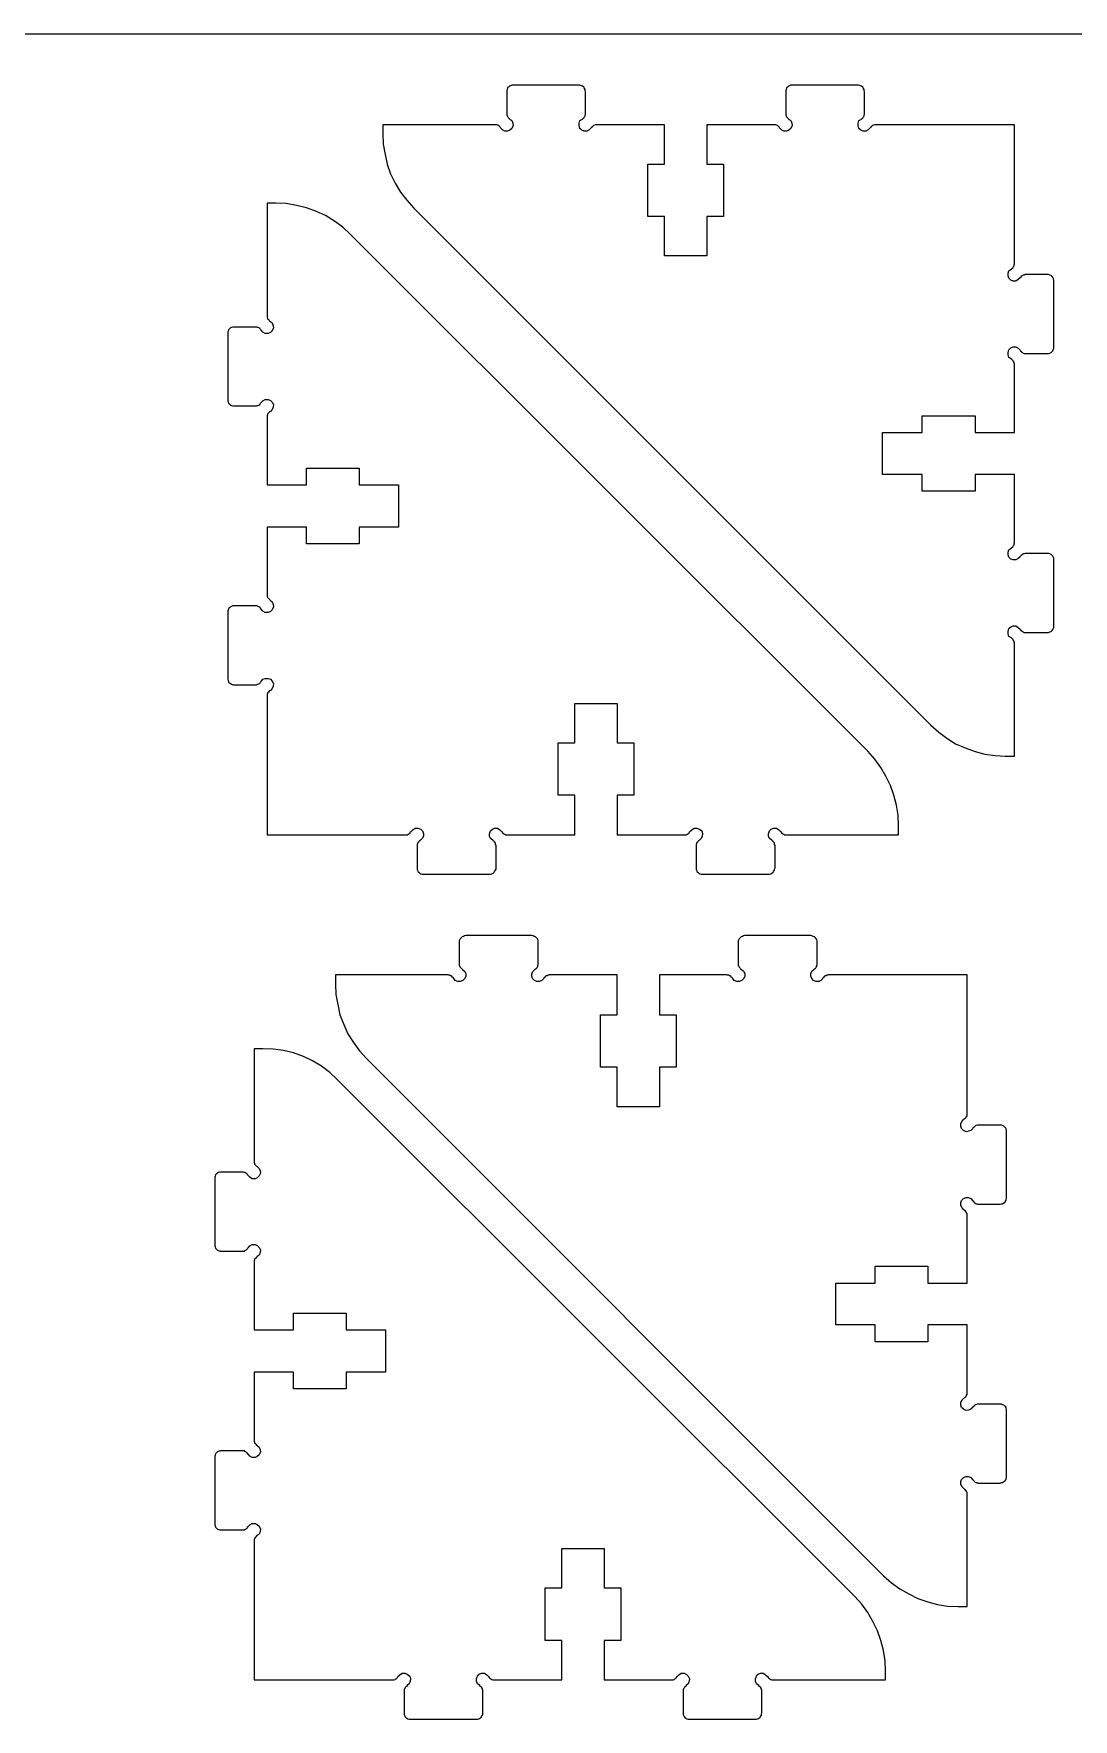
# Model space of a CAD drawing. Header units: inches. Extents: x 0 to 1189, y 0 to 841.
# Drawn here: x 348.7 to 427.7, y 278.8 to 407 of the extents above; entities that cross this region are included whole.
import ezdxf

# ---------------------------------------------------------------- set-up
doc = ezdxf.new("R2010")
doc.units = ezdxf.units.IN
doc.header["$MEASUREMENT"] = 0
doc.layers.add('Capa 1', color=7, linetype='Continuous')

msp = doc.modelspace()

# ---------------------------------------------------------------- linework, layer by layer
at = {"layer": 'Capa 1', "color": 7, "lineweight": 25, "true_color": 0xffffff}
for points in [[(325.4, 406.96), (474.42, 406.96)], [(385.16, 403.05), (385.06, 403.05), (384.95, 403.01), (384.88, 402.98), (384.81, 402.91), (384.74, 402.84), (384.7, 402.73), (384.67, 402.66), (384.67, 402.55)], [(384.67, 402.55), (384.67, 400.93)], [(390.17, 403.05), (385.16, 403.05)], [(390.67, 402.55), (390.63, 402.66), (390.63, 402.73), (390.56, 402.84), (390.52, 402.91), (390.42, 402.98), (390.35, 403.01), (390.24, 403.05), (390.17, 403.05)], [(390.67, 400.93), (390.67, 402.55)], [(406.36, 403.05), (406.26, 403.05), (406.15, 403.01), (406.08, 402.98), (406.01, 402.91), (405.94, 402.84), (405.91, 402.73), (405.87, 402.66), (405.87, 402.55)], [(405.87, 402.55), (405.87, 400.93)], [(411.34, 403.05), (406.36, 403.05)], [(411.87, 402.55), (411.83, 402.66), (411.83, 402.73), (411.76, 402.84), (411.73, 402.91), (411.62, 402.98), (411.55, 403.01), (411.44, 403.05), (411.34, 403.05)], [(411.87, 400.93), (411.87, 402.55)], [(383.79, 400.05), (375.25, 400.05)], [(375.25, 400.05), (375.25, 399.38)], [(384.21, 399.8), (384.17, 399.84), (384.14, 399.91), (384.1, 399.94), (384.03, 399.98), (384, 400.01), (383.93, 400.05), (383.86, 400.05), (383.79, 400.05)], [(384.92, 400.47), (385.06, 400.37), (385.13, 400.16), (385.16, 399.98), (385.06, 399.77), (384.92, 399.63), (384.74, 399.56), (384.53, 399.56), (384.35, 399.66), (384.21, 399.8)], [(384.67, 400.93), (384.67, 400.86), (384.67, 400.79), (384.7, 400.72), (384.74, 400.68), (384.77, 400.61), (384.81, 400.58), (384.85, 400.51), (384.92, 400.47)], [(391.09, 399.8), (390.95, 399.66), (390.77, 399.56), (390.56, 399.56), (390.38, 399.63), (390.24, 399.77), (390.17, 399.98), (390.17, 400.16), (390.24, 400.37), (390.42, 400.47)], [(390.42, 400.47), (390.45, 400.51), (390.52, 400.58), (390.56, 400.61), (390.6, 400.68), (390.63, 400.72), (390.63, 400.79), (390.67, 400.86), (390.67, 400.93)], [(391.51, 400.05), (391.44, 400.05), (391.41, 400.05), (391.34, 400.01), (391.27, 399.98), (391.23, 399.94), (391.16, 399.91), (391.12, 399.84), (391.09, 399.8)], [(396.66, 400.05), (391.51, 400.05)], [(396.66, 397.05), (396.66, 400.05)], [(404.99, 400.05), (399.87, 400.05)], [(399.87, 400.05), (399.87, 397.05)], [(405.41, 399.8), (405.38, 399.84), (405.34, 399.91), (405.31, 399.94), (405.24, 399.98), (405.17, 400.01), (405.13, 400.05), (405.06, 400.05), (404.99, 400.05)], [(406.12, 400.47), (406.26, 400.37), (406.33, 400.16), (406.36, 399.98), (406.26, 399.77), (406.12, 399.63), (405.94, 399.56), (405.73, 399.56), (405.55, 399.66), (405.41, 399.8)], [(405.87, 400.93), (405.87, 400.86), (405.87, 400.79), (405.91, 400.72), (405.91, 400.68), (405.98, 400.61), (406.01, 400.58), (406.05, 400.51), (406.12, 400.47)], [(412.29, 399.8), (412.15, 399.66), (411.97, 399.56), (411.76, 399.56), (411.59, 399.63), (411.44, 399.77), (411.37, 399.98), (411.37, 400.16), (411.44, 400.37), (411.62, 400.47)], [(411.62, 400.47), (411.66, 400.51), (411.73, 400.58), (411.76, 400.61), (411.8, 400.68), (411.83, 400.72), (411.83, 400.79), (411.87, 400.86), (411.87, 400.93)], [(412.71, 400.05), (412.64, 400.05), (412.61, 400.05), (412.54, 400.01), (412.47, 399.98), (412.43, 399.94), (412.36, 399.91), (412.33, 399.84), (412.29, 399.8)], [(423.26, 400.05), (412.71, 400.05)], [(423.26, 389.5), (423.26, 400.05)], [(375.25, 399.38), (375.28, 398.57), (375.43, 397.79), (375.6, 397.05), (375.85, 396.31), (376.2, 395.61), (376.59, 394.93), (377.08, 394.3), (377.61, 393.7)], [(395.39, 397.05), (396.66, 397.05)], [(395.39, 393.07), (395.39, 397.05)], [(399.87, 397.05), (401.14, 397.05)], [(401.14, 397.05), (401.14, 393.07)], [(367.14, 394.09), (366.47, 394.09)], [(366.47, 394.09), (366.47, 385.55)], [(372.78, 391.72), (372.22, 392.25), (371.58, 392.71), (370.91, 393.14), (370.21, 393.45), (369.46, 393.74), (368.69, 393.91), (367.91, 394.05), (367.14, 394.09)], [(377.61, 393.7), (416.91, 354.4)], [(396.66, 393.07), (395.39, 393.07)], [(396.66, 390.07), (396.66, 393.07)], [(401.14, 393.07), (399.87, 393.07)], [(399.87, 393.07), (399.87, 390.07)], [(412.12, 352.42), (372.78, 391.72)], [(399.87, 390.07), (396.66, 390.07)], [(423.69, 388.41), (423.55, 388.27), (423.37, 388.16), (423.16, 388.16), (422.98, 388.23), (422.84, 388.37), (422.77, 388.55), (422.77, 388.76), (422.84, 388.94), (423.02, 389.08)], [(423.02, 389.08), (423.05, 389.11), (423.12, 389.15), (423.16, 389.22), (423.19, 389.26), (423.23, 389.33), (423.23, 389.4), (423.26, 389.47), (423.26, 389.5)], [(424.11, 388.66), (424.07, 388.66), (424, 388.62), (423.93, 388.62), (423.86, 388.58), (423.83, 388.55), (423.76, 388.51), (423.72, 388.44), (423.69, 388.41)], [(425.77, 388.66), (424.11, 388.66)], [(426.26, 388.16), (426.26, 388.23), (426.23, 388.34), (426.16, 388.44), (426.12, 388.51), (426.05, 388.58), (425.94, 388.62), (425.84, 388.66), (425.77, 388.66)], [(426.26, 383.15), (426.26, 388.16)], [(363.96, 384.67), (363.86, 384.67), (363.75, 384.63), (363.68, 384.6), (363.61, 384.53), (363.54, 384.46), (363.5, 384.35), (363.47, 384.28), (363.47, 384.17)], [(365.58, 384.67), (363.96, 384.67)], [(366.01, 384.42), (365.97, 384.49), (365.94, 384.53), (365.9, 384.56), (365.83, 384.6), (365.76, 384.63), (365.72, 384.67), (365.65, 384.67), (365.58, 384.67)], [(366.71, 385.09), (366.85, 384.99), (366.92, 384.77), (366.96, 384.6), (366.85, 384.39), (366.71, 384.25), (366.54, 384.17), (366.32, 384.17), (366.15, 384.28), (366.01, 384.42)], [(366.47, 385.55), (366.47, 385.48), (366.47, 385.41), (366.5, 385.34), (366.5, 385.3), (366.57, 385.23), (366.61, 385.2), (366.64, 385.13), (366.71, 385.09)], [(363.47, 384.17), (363.47, 379.17)], [(423.02, 382.23), (422.84, 382.34), (422.77, 382.55), (422.77, 382.73), (422.84, 382.94), (422.98, 383.08), (423.16, 383.15), (423.37, 383.15), (423.55, 383.05), (423.69, 382.91)], [(425.77, 382.66), (425.84, 382.66), (425.94, 382.69), (426.05, 382.73), (426.12, 382.8), (426.16, 382.87), (426.23, 382.98), (426.26, 383.05), (426.26, 383.15)], [(423.26, 381.78), (423.26, 381.85), (423.23, 381.92), (423.23, 381.99), (423.19, 382.02), (423.16, 382.09), (423.12, 382.13), (423.05, 382.2), (423.02, 382.23)], [(423.69, 382.91), (423.72, 382.83), (423.76, 382.8), (423.83, 382.76), (423.86, 382.73), (423.93, 382.69), (424, 382.66), (424.07, 382.66), (424.11, 382.66)], [(424.11, 382.66), (425.77, 382.66)], [(423.26, 376.66), (423.26, 381.78)], [(363.47, 379.17), (363.47, 379.06), (363.5, 378.99), (363.54, 378.88), (363.61, 378.81), (363.68, 378.74), (363.75, 378.71), (363.86, 378.67), (363.96, 378.67)], [(363.96, 378.67), (365.58, 378.67)], [(365.58, 378.67), (365.65, 378.67), (365.72, 378.71), (365.76, 378.71), (365.83, 378.74), (365.9, 378.78), (365.94, 378.81), (365.97, 378.88), (366.01, 378.92)], [(366.01, 378.92), (366.15, 379.06), (366.32, 379.17), (366.54, 379.17), (366.71, 379.09), (366.85, 378.95), (366.96, 378.78), (366.92, 378.57), (366.85, 378.39), (366.71, 378.25)], [(366.71, 378.25), (366.64, 378.21), (366.61, 378.18), (366.57, 378.11), (366.5, 378.07), (366.5, 378), (366.47, 377.93), (366.47, 377.86), (366.47, 377.82)], [(366.47, 377.82), (366.47, 372.67)], [(416.24, 376.66), (416.24, 377.93)], [(416.24, 377.93), (420.26, 377.93)], [(420.26, 377.93), (420.26, 376.66)], [(413.24, 373.45), (413.24, 376.66)], [(413.24, 376.66), (416.24, 376.66)], [(420.26, 376.66), (423.26, 376.66)], [(369.46, 372.67), (369.46, 373.94)], [(369.46, 373.94), (373.45, 373.94)], [(373.45, 373.94), (373.45, 372.67)], [(416.24, 373.45), (413.24, 373.45)], [(416.24, 372.18), (416.24, 373.45)], [(423.26, 373.45), (420.26, 373.45)], [(420.26, 373.45), (420.26, 372.18)], [(423.26, 368.3), (423.26, 373.45)], [(366.47, 372.67), (369.46, 372.67)], [(373.45, 372.67), (376.45, 372.67)], [(376.45, 372.67), (376.45, 369.46)], [(420.26, 372.18), (416.24, 372.18)], [(366.47, 369.46), (366.47, 364.35)], [(369.46, 369.46), (366.47, 369.46)], [(369.46, 368.19), (369.46, 369.46)], [(376.45, 369.46), (373.45, 369.46)], [(373.45, 369.46), (373.45, 368.19)], [(373.45, 368.19), (369.46, 368.19)], [(423.69, 367.21), (423.55, 367.07), (423.37, 366.96), (423.16, 366.96), (422.98, 367.03), (422.84, 367.17), (422.77, 367.35), (422.77, 367.56), (422.84, 367.74), (423.02, 367.88)], [(423.02, 367.88), (423.05, 367.91), (423.12, 367.95), (423.16, 368.02), (423.19, 368.05), (423.23, 368.12), (423.23, 368.19), (423.26, 368.26), (423.26, 368.3)], [(424.11, 367.45), (424.07, 367.45), (424, 367.42), (423.93, 367.42), (423.86, 367.38), (423.83, 367.35), (423.76, 367.31), (423.72, 367.24), (423.69, 367.21)], [(425.77, 367.45), (424.11, 367.45)], [(426.26, 366.96), (426.26, 367.07), (426.23, 367.14), (426.16, 367.24), (426.12, 367.31), (426.05, 367.38), (425.94, 367.42), (425.84, 367.45), (425.77, 367.45)], [(426.26, 361.95), (426.26, 366.96)], [(366.71, 363.89), (366.85, 363.78), (366.92, 363.57), (366.96, 363.4), (366.85, 363.18), (366.71, 363.04), (366.54, 362.97), (366.32, 362.97), (366.15, 363.08), (366.01, 363.22)], [(366.47, 364.35), (366.47, 364.28), (366.47, 364.21), (366.5, 364.14), (366.5, 364.1), (366.57, 364.03), (366.61, 364), (366.64, 363.96), (366.71, 363.89)], [(363.96, 363.47), (363.86, 363.47), (363.75, 363.43), (363.68, 363.4), (363.61, 363.33), (363.54, 363.26), (363.5, 363.15), (363.47, 363.08), (363.47, 362.97)], [(363.47, 362.97), (363.47, 357.96)], [(365.58, 363.47), (363.96, 363.47)], [(366.01, 363.22), (365.97, 363.29), (365.94, 363.33), (365.9, 363.36), (365.83, 363.4), (365.76, 363.43), (365.72, 363.47), (365.65, 363.47), (365.58, 363.47)], [(423.02, 361.03), (422.84, 361.14), (422.77, 361.35), (422.77, 361.53), (422.84, 361.74), (422.98, 361.88), (423.16, 361.95), (423.37, 361.95), (423.55, 361.84), (423.69, 361.7)], [(423.69, 361.7), (423.72, 361.63), (423.76, 361.6), (423.83, 361.56), (423.86, 361.53), (423.93, 361.49), (424, 361.46), (424.07, 361.46), (424.11, 361.46)], [(424.11, 361.46), (425.77, 361.46)], [(425.77, 361.46), (425.84, 361.46), (425.94, 361.49), (426.05, 361.53), (426.12, 361.6), (426.16, 361.67), (426.23, 361.77), (426.26, 361.84), (426.26, 361.95)], [(423.26, 360.57), (423.26, 360.64), (423.23, 360.72), (423.23, 360.79), (423.19, 360.82), (423.16, 360.89), (423.12, 360.93), (423.05, 361), (423.02, 361.03)], [(423.26, 352.04), (423.26, 360.57)], [(363.47, 357.96), (363.47, 357.89), (363.5, 357.79), (363.54, 357.68), (363.61, 357.61), (363.68, 357.58), (363.75, 357.51), (363.86, 357.47), (363.96, 357.47)], [(365.58, 357.47), (365.65, 357.47), (365.72, 357.51), (365.76, 357.51), (365.83, 357.54), (365.9, 357.58), (365.94, 357.61), (365.97, 357.68), (366.01, 357.72)], [(366.01, 357.72), (366.15, 357.89), (366.32, 357.96), (366.54, 357.96), (366.71, 357.89), (366.85, 357.75), (366.96, 357.58), (366.92, 357.36), (366.85, 357.19), (366.71, 357.05)], [(363.96, 357.47), (365.58, 357.47)], [(366.71, 357.05), (366.64, 357.01), (366.61, 356.98), (366.57, 356.91), (366.5, 356.87), (366.5, 356.8), (366.47, 356.73), (366.47, 356.66), (366.47, 356.62)], [(366.47, 356.62), (366.47, 346.07)], [(389.85, 353.06), (389.85, 356.06)], [(389.85, 356.06), (393.07, 356.06)], [(393.07, 356.06), (393.07, 353.06)], [(416.91, 354.4), (417.51, 353.87), (418.11, 353.41), (418.78, 352.99), (419.52, 352.67), (420.26, 352.39), (421.01, 352.21), (421.78, 352.11), (422.56, 352.04)], [(388.58, 349.07), (388.58, 353.06)], [(388.58, 353.06), (389.85, 353.06)], [(393.07, 353.06), (394.33, 353.06)], [(394.33, 353.06), (394.33, 349.07)], [(414.44, 346.75), (414.41, 347.56), (414.3, 348.33), (414.09, 349.07), (413.84, 349.81), (413.49, 350.52), (413.1, 351.19), (412.64, 351.83), (412.12, 352.42)], [(422.56, 352.04), (423.26, 352.04)], [(389.85, 349.07), (388.58, 349.07)], [(389.85, 346.07), (389.85, 349.07)], [(394.33, 349.07), (393.07, 349.07)], [(393.07, 349.07), (393.07, 346.07)], [(366.47, 346.07), (376.98, 346.07)], [(376.98, 346.07), (377.05, 346.07), (377.12, 346.07), (377.19, 346.11), (377.23, 346.15), (377.3, 346.18), (377.33, 346.22), (377.37, 346.29), (377.4, 346.32)], [(377.4, 346.32), (377.54, 346.46), (377.72, 346.57), (377.93, 346.57), (378.14, 346.5), (378.28, 346.36), (378.35, 346.15), (378.35, 345.97), (378.25, 345.79), (378.11, 345.65)], [(383.61, 345.65), (383.43, 345.79), (383.36, 345.97), (383.36, 346.15), (383.43, 346.36), (383.58, 346.5), (383.75, 346.57), (383.96, 346.57), (384.14, 346.46), (384.28, 346.32)], [(384.28, 346.32), (384.32, 346.29), (384.35, 346.22), (384.42, 346.18), (384.46, 346.15), (384.53, 346.11), (384.6, 346.07), (384.67, 346.07), (384.7, 346.07)], [(384.7, 346.07), (389.85, 346.07)], [(393.07, 346.07), (398.18, 346.07)], [(398.18, 346.07), (398.25, 346.07), (398.32, 346.07), (398.39, 346.11), (398.43, 346.15), (398.5, 346.18), (398.53, 346.22), (398.57, 346.29), (398.6, 346.32)], [(398.6, 346.32), (398.74, 346.46), (398.92, 346.57), (399.13, 346.57), (399.31, 346.5), (399.49, 346.36), (399.56, 346.15), (399.52, 345.97), (399.45, 345.79), (399.31, 345.65)], [(404.81, 345.65), (404.64, 345.79), (404.57, 345.97), (404.57, 346.15), (404.64, 346.36), (404.78, 346.5), (404.95, 346.57), (405.17, 346.57), (405.34, 346.46), (405.48, 346.32)], [(405.48, 346.32), (405.52, 346.29), (405.55, 346.22), (405.62, 346.18), (405.66, 346.15), (405.73, 346.11), (405.8, 346.07), (405.84, 346.07), (405.91, 346.07)], [(405.91, 346.07), (414.44, 346.07)], [(414.44, 346.07), (414.44, 346.75)], [(378.11, 345.65), (378.04, 345.62), (378, 345.55), (377.97, 345.51), (377.93, 345.48), (377.9, 345.4), (377.86, 345.33), (377.86, 345.26), (377.86, 345.19)], [(377.86, 345.19), (377.86, 343.57)], [(383.86, 345.19), (383.86, 345.26), (383.82, 345.33), (383.82, 345.4), (383.79, 345.48), (383.75, 345.51), (383.72, 345.55), (383.65, 345.62), (383.61, 345.65)], [(383.86, 343.57), (383.86, 345.19)], [(399.31, 345.65), (399.24, 345.62), (399.2, 345.55), (399.17, 345.51), (399.13, 345.48), (399.1, 345.4), (399.06, 345.33), (399.06, 345.26), (399.06, 345.19)], [(399.06, 345.19), (399.06, 343.57)], [(405.06, 345.19), (405.06, 345.26), (405.02, 345.33), (405.02, 345.4), (404.99, 345.48), (404.95, 345.51), (404.92, 345.55), (404.85, 345.62), (404.81, 345.65)], [(405.06, 343.57), (405.06, 345.19)], [(377.86, 343.57), (377.86, 343.46), (377.9, 343.39), (377.93, 343.29), (378, 343.22), (378.07, 343.15), (378.14, 343.11), (378.25, 343.08), (378.35, 343.08)], [(383.36, 343.08), (383.43, 343.08), (383.54, 343.11), (383.65, 343.15), (383.72, 343.22), (383.75, 343.29), (383.82, 343.39), (383.86, 343.46), (383.86, 343.57)], [(399.06, 343.57), (399.06, 343.46), (399.1, 343.39), (399.13, 343.29), (399.2, 343.22), (399.27, 343.15), (399.34, 343.11), (399.45, 343.08), (399.56, 343.08)], [(404.57, 343.08), (404.64, 343.08), (404.74, 343.11), (404.81, 343.15), (404.92, 343.22), (404.95, 343.29), (405.02, 343.39), (405.02, 343.46), (405.06, 343.57)], [(378.35, 343.08), (383.36, 343.08)], [(399.56, 343.08), (404.57, 343.08)], [(381.56, 338.42), (381.46, 338.38), (381.39, 338.35), (381.28, 338.31), (381.21, 338.24), (381.14, 338.17), (381.11, 338.1), (381.07, 338), (381.07, 337.89)], [(386.57, 338.42), (381.56, 338.42)], [(387.07, 337.89), (387.07, 338), (387.03, 338.1), (387, 338.17), (386.93, 338.24), (386.86, 338.31), (386.75, 338.35), (386.68, 338.38), (386.57, 338.42)], [(402.77, 338.42), (402.66, 338.38), (402.59, 338.35), (402.48, 338.31), (402.41, 338.24), (402.34, 338.17), (402.31, 338.1), (402.27, 338), (402.27, 337.89)], [(407.78, 338.42), (402.77, 338.42)], [(408.27, 337.89), (408.27, 338), (408.23, 338.1), (408.16, 338.17), (408.13, 338.24), (408.06, 338.31), (407.95, 338.35), (407.85, 338.38), (407.78, 338.42)], [(381.07, 337.89), (381.07, 336.27)], [(387.07, 336.27), (387.07, 337.89)], [(402.27, 337.89), (402.27, 336.27)], [(408.27, 336.27), (408.27, 337.89)], [(381.32, 335.84), (381.46, 335.7), (381.56, 335.53), (381.56, 335.32), (381.49, 335.14), (381.35, 335), (381.14, 334.93), (380.96, 334.93), (380.75, 335), (380.65, 335.14)], [(381.07, 336.27), (381.07, 336.2), (381.07, 336.13), (381.11, 336.09), (381.14, 336.02), (381.18, 335.95), (381.21, 335.92), (381.25, 335.88), (381.32, 335.84)], [(387.49, 335.14), (387.35, 335), (387.17, 334.93), (386.96, 334.93), (386.79, 335), (386.64, 335.14), (386.57, 335.32), (386.57, 335.53), (386.68, 335.7), (386.82, 335.84)], [(386.82, 335.84), (386.86, 335.88), (386.93, 335.92), (386.96, 335.95), (387, 336.02), (387.03, 336.09), (387.03, 336.13), (387.07, 336.2), (387.07, 336.27)], [(402.52, 335.84), (402.66, 335.7), (402.77, 335.53), (402.77, 335.32), (402.7, 335.14), (402.55, 335), (402.34, 334.93), (402.17, 334.93), (401.96, 335), (401.85, 335.14)], [(402.27, 336.27), (402.27, 336.2), (402.27, 336.13), (402.31, 336.09), (402.34, 336.02), (402.38, 335.95), (402.41, 335.92), (402.45, 335.88), (402.52, 335.84)], [(408.69, 335.14), (408.55, 335), (408.38, 334.93), (408.16, 334.93), (407.99, 335), (407.85, 335.14), (407.78, 335.32), (407.78, 335.53), (407.85, 335.7), (408.02, 335.84)], [(408.02, 335.84), (408.06, 335.88), (408.13, 335.92), (408.16, 335.95), (408.2, 336.02), (408.23, 336.09), (408.23, 336.13), (408.27, 336.2), (408.27, 336.27)], [(380.19, 335.42), (371.65, 335.42)], [(371.65, 335.42), (371.65, 334.72)], [(371.65, 334.72), (371.69, 333.94), (371.83, 333.16), (372, 332.39), (372.29, 331.65), (372.6, 330.94), (373.03, 330.27), (373.49, 329.64), (374.02, 329.07)], [(380.65, 335.14), (380.61, 335.21), (380.54, 335.24), (380.51, 335.32), (380.44, 335.35), (380.4, 335.35), (380.33, 335.39), (380.26, 335.39), (380.19, 335.42)], [(387.91, 335.42), (387.88, 335.39), (387.81, 335.39), (387.74, 335.35), (387.67, 335.35), (387.63, 335.32), (387.56, 335.24), (387.53, 335.21), (387.49, 335.14)], [(393.07, 335.42), (387.91, 335.42)], [(393.07, 332.39), (393.07, 335.42)], [(401.39, 335.42), (396.28, 335.42)], [(396.28, 335.42), (396.28, 332.39)], [(401.85, 335.14), (401.78, 335.21), (401.74, 335.24), (401.71, 335.32), (401.64, 335.35), (401.6, 335.35), (401.53, 335.39), (401.46, 335.39), (401.39, 335.42)], [(409.12, 335.42), (409.08, 335.39), (409.01, 335.39), (408.94, 335.35), (408.87, 335.35), (408.83, 335.32), (408.76, 335.24), (408.73, 335.21), (408.69, 335.14)], [(419.66, 335.42), (409.12, 335.42)], [(419.66, 324.87), (419.66, 335.42)], [(391.8, 328.4), (391.8, 332.39)], [(391.8, 332.39), (393.07, 332.39)], [(396.28, 332.39), (397.55, 332.39)], [(397.55, 332.39), (397.55, 328.4)], [(366.15, 329.81), (365.48, 329.81)], [(365.48, 329.81), (365.48, 321.31)], [(371.79, 327.48), (371.23, 328.01), (370.59, 328.47), (369.92, 328.89), (369.22, 329.21), (368.48, 329.49), (367.7, 329.67), (366.92, 329.78), (366.15, 329.81)], [(374.02, 329.07), (413.31, 289.74)], [(393.07, 328.4), (391.8, 328.4)], [(393.07, 325.4), (393.07, 328.4)], [(397.55, 328.4), (396.28, 328.4)], [(396.28, 328.4), (396.28, 325.4)], [(411.13, 288.18), (371.79, 327.48)], [(396.28, 325.4), (393.07, 325.4)], [(420.09, 323.74), (419.95, 323.6), (419.77, 323.53), (419.59, 323.5), (419.38, 323.6), (419.24, 323.74), (419.17, 323.92), (419.17, 324.13), (419.28, 324.31), (419.42, 324.45)], [(419.42, 324.45), (419.45, 324.48), (419.52, 324.52), (419.56, 324.56), (419.59, 324.63), (419.63, 324.66), (419.66, 324.73), (419.66, 324.8), (419.66, 324.87)], [(420.55, 323.99), (420.48, 323.99), (420.41, 323.99), (420.33, 323.96), (420.26, 323.92), (420.23, 323.89), (420.19, 323.85), (420.12, 323.81), (420.09, 323.74)], [(422.17, 323.99), (420.55, 323.99)], [(422.66, 323.5), (422.66, 323.6), (422.63, 323.71), (422.59, 323.78), (422.52, 323.85), (422.45, 323.92), (422.35, 323.96), (422.27, 323.99), (422.17, 323.99)], [(422.66, 318.49), (422.66, 323.5)], [(362.97, 320.43), (362.87, 320.43), (362.76, 320.39), (362.69, 320.36), (362.62, 320.29), (362.55, 320.22), (362.51, 320.11), (362.48, 320.04), (362.48, 319.93)], [(364.6, 320.43), (362.97, 320.43)], [(365.02, 320.18), (364.98, 320.22), (364.95, 320.29), (364.91, 320.32), (364.84, 320.36), (364.77, 320.39), (364.74, 320.39), (364.67, 320.43), (364.6, 320.43)], [(365.72, 320.85), (365.87, 320.71), (365.94, 320.53), (365.97, 320.36), (365.87, 320.15), (365.72, 320), (365.55, 319.93), (365.34, 319.93), (365.16, 320.04), (365.02, 320.18)], [(365.48, 321.31), (365.48, 321.24), (365.48, 321.17), (365.51, 321.1), (365.51, 321.03), (365.55, 320.99), (365.62, 320.92), (365.65, 320.89), (365.72, 320.85)], [(362.48, 319.93), (362.48, 314.92)], [(419.42, 317.57), (419.28, 317.71), (419.17, 317.89), (419.17, 318.1), (419.24, 318.28), (419.38, 318.42), (419.59, 318.49), (419.77, 318.49), (419.95, 318.42), (420.09, 318.24)], [(420.09, 318.24), (420.12, 318.21), (420.19, 318.13), (420.23, 318.1), (420.26, 318.06), (420.33, 318.03), (420.41, 318.03), (420.48, 317.99), (420.55, 317.99)], [(420.55, 317.99), (422.17, 317.99)], [(422.17, 317.99), (422.27, 318.03), (422.35, 318.03), (422.45, 318.1), (422.52, 318.13), (422.59, 318.24), (422.63, 318.31), (422.66, 318.42), (422.66, 318.49)], [(419.66, 317.15), (419.66, 317.22), (419.66, 317.25), (419.63, 317.32), (419.59, 317.39), (419.56, 317.43), (419.52, 317.5), (419.45, 317.54), (419.42, 317.57)], [(419.66, 312), (419.66, 317.15)], [(362.48, 314.92), (362.48, 314.82), (362.51, 314.75), (362.55, 314.64), (362.62, 314.57), (362.69, 314.5), (362.76, 314.47), (362.87, 314.43), (362.97, 314.43)], [(362.97, 314.43), (364.6, 314.43)], [(364.6, 314.43), (364.67, 314.43), (364.74, 314.43), (364.77, 314.47), (364.84, 314.5), (364.91, 314.54), (364.95, 314.57), (364.98, 314.61), (365.02, 314.68)], [(365.02, 314.68), (365.16, 314.82), (365.34, 314.92), (365.55, 314.92), (365.72, 314.85), (365.87, 314.71), (365.97, 314.5), (365.94, 314.32), (365.87, 314.11), (365.72, 314.01)], [(365.72, 314.01), (365.65, 313.97), (365.62, 313.9), (365.55, 313.87), (365.51, 313.8), (365.51, 313.76), (365.48, 313.69), (365.48, 313.62), (365.48, 313.55)], [(365.48, 313.55), (365.48, 308.43)], [(412.68, 312), (412.68, 313.27)], [(412.68, 313.27), (416.67, 313.27)], [(416.67, 313.27), (416.67, 312)], [(409.68, 308.82), (409.68, 312)], [(409.68, 312), (412.68, 312)], [(416.67, 312), (419.66, 312)], [(368.48, 308.43), (368.48, 309.7)], [(368.48, 309.7), (372.46, 309.7)], [(372.46, 309.7), (372.46, 308.43)], [(412.68, 308.82), (409.68, 308.82)], [(412.68, 307.52), (412.68, 308.82)], [(419.66, 308.82), (416.67, 308.82)], [(416.67, 308.82), (416.67, 307.52)], [(419.66, 303.67), (419.66, 308.82)], [(365.48, 308.43), (368.48, 308.43)], [(372.46, 308.43), (375.46, 308.43)], [(375.46, 308.43), (375.46, 305.22)], [(416.67, 307.52), (412.68, 307.52)], [(365.48, 305.22), (365.48, 300.11)], [(368.48, 305.22), (365.48, 305.22)], [(368.48, 303.95), (368.48, 305.22)], [(375.46, 305.22), (372.46, 305.22)], [(372.46, 305.22), (372.46, 303.95)], [(372.46, 303.95), (368.48, 303.95)], [(419.42, 303.25), (419.45, 303.28), (419.52, 303.32), (419.56, 303.35), (419.59, 303.42), (419.63, 303.49), (419.66, 303.53), (419.66, 303.6), (419.66, 303.67)], [(420.09, 302.54), (419.95, 302.4), (419.77, 302.33), (419.59, 302.3), (419.38, 302.4), (419.24, 302.54), (419.17, 302.72), (419.17, 302.93), (419.28, 303.11), (419.42, 303.25)], [(420.55, 302.79), (420.48, 302.79), (420.41, 302.79), (420.33, 302.75), (420.26, 302.75), (420.23, 302.68), (420.19, 302.65), (420.12, 302.61), (420.09, 302.54)], [(422.17, 302.79), (420.55, 302.79)], [(422.66, 302.3), (422.66, 302.4), (422.63, 302.51), (422.59, 302.58), (422.52, 302.65), (422.45, 302.72), (422.35, 302.75), (422.27, 302.79), (422.17, 302.79)], [(422.66, 297.32), (422.66, 302.3)], [(365.48, 300.11), (365.48, 300.04), (365.48, 299.97), (365.51, 299.9), (365.51, 299.83), (365.55, 299.79), (365.62, 299.76), (365.65, 299.68), (365.72, 299.65)], [(362.97, 299.23), (362.87, 299.23), (362.76, 299.19), (362.69, 299.16), (362.62, 299.08), (362.55, 299.01), (362.51, 298.91), (362.48, 298.84), (362.48, 298.73)], [(362.48, 298.73), (362.48, 293.72)], [(364.6, 299.23), (362.97, 299.23)], [(365.02, 298.98), (364.98, 299.01), (364.95, 299.08), (364.91, 299.12), (364.84, 299.16), (364.77, 299.19), (364.74, 299.23), (364.67, 299.23), (364.6, 299.23)], [(365.72, 299.65), (365.87, 299.51), (365.94, 299.33), (365.97, 299.16), (365.87, 298.94), (365.72, 298.8), (365.55, 298.73), (365.34, 298.73), (365.16, 298.84), (365.02, 298.98)], [(419.42, 296.37), (419.28, 296.51), (419.17, 296.69), (419.17, 296.9), (419.24, 297.07), (419.38, 297.22), (419.59, 297.29), (419.77, 297.29), (419.95, 297.22), (420.09, 297.04)], [(422.17, 296.79), (422.27, 296.83), (422.35, 296.83), (422.45, 296.9), (422.52, 296.93), (422.59, 297.04), (422.63, 297.11), (422.66, 297.22), (422.66, 297.32)], [(419.66, 295.95), (419.66, 296.02), (419.66, 296.05), (419.63, 296.12), (419.59, 296.19), (419.56, 296.23), (419.52, 296.3), (419.45, 296.33), (419.42, 296.37)], [(420.09, 297.04), (420.12, 297), (420.19, 296.93), (420.23, 296.9), (420.26, 296.86), (420.33, 296.83), (420.41, 296.83), (420.48, 296.79), (420.55, 296.79)], [(420.55, 296.79), (422.17, 296.79)], [(419.66, 287.41), (419.66, 295.95)], [(362.48, 293.72), (362.48, 293.62), (362.51, 293.55), (362.55, 293.44), (362.62, 293.37), (362.69, 293.3), (362.76, 293.26), (362.87, 293.23), (362.97, 293.23)], [(364.6, 293.23), (364.67, 293.23), (364.74, 293.23), (364.77, 293.26), (364.84, 293.3), (364.91, 293.33), (364.95, 293.37), (364.98, 293.41), (365.02, 293.48)], [(365.02, 293.48), (365.16, 293.62), (365.34, 293.72), (365.55, 293.72), (365.72, 293.65), (365.87, 293.51), (365.97, 293.3), (365.94, 293.12), (365.87, 292.91), (365.72, 292.81)], [(362.97, 293.23), (364.6, 293.23)], [(365.72, 292.81), (365.65, 292.77), (365.62, 292.7), (365.55, 292.66), (365.51, 292.59), (365.51, 292.56), (365.48, 292.49), (365.48, 292.42), (365.48, 292.35)], [(365.48, 292.35), (365.48, 281.83)], [(388.87, 288.82), (388.87, 291.82)], [(388.87, 291.82), (392.08, 291.82)], [(392.08, 291.82), (392.08, 288.82)], [(413.31, 289.74), (413.91, 289.21), (414.55, 288.75), (415.22, 288.36), (415.92, 288.01), (416.67, 287.76), (417.41, 287.55), (418.18, 287.44), (418.99, 287.41)], [(387.6, 284.83), (387.6, 288.82)], [(387.6, 288.82), (388.87, 288.82)], [(392.08, 288.82), (393.35, 288.82)], [(393.35, 288.82), (393.35, 284.83)], [(413.46, 282.5), (413.42, 283.28), (413.31, 284.06), (413.1, 284.83), (412.86, 285.57), (412.5, 286.28), (412.12, 286.95), (411.66, 287.58), (411.13, 288.18)], [(418.99, 287.41), (419.66, 287.41)], [(388.87, 284.83), (387.6, 284.83)], [(388.87, 281.83), (388.87, 284.83)], [(393.35, 284.83), (392.08, 284.83)], [(392.08, 284.83), (392.08, 281.83)], [(375.99, 281.83), (376.06, 281.83), (376.13, 281.83), (376.2, 281.87), (376.24, 281.9), (376.31, 281.94), (376.34, 281.98), (376.38, 282.01), (376.41, 282.08)], [(376.41, 282.08), (376.56, 282.22), (376.73, 282.33), (376.94, 282.33), (377.12, 282.26), (377.3, 282.12), (377.37, 281.9), (377.33, 281.73), (377.26, 281.52), (377.12, 281.41)], [(382.62, 281.41), (382.45, 281.52), (382.38, 281.73), (382.38, 281.9), (382.45, 282.12), (382.59, 282.26), (382.76, 282.33), (382.98, 282.33), (383.15, 282.22), (383.29, 282.08)], [(383.29, 282.08), (383.33, 282.01), (383.36, 281.98), (383.43, 281.94), (383.47, 281.9), (383.54, 281.87), (383.61, 281.83), (383.65, 281.83), (383.72, 281.83)], [(397.19, 281.83), (397.26, 281.83), (397.33, 281.83), (397.4, 281.87), (397.44, 281.9), (397.51, 281.94), (397.55, 281.98), (397.58, 282.01), (397.62, 282.08)], [(397.62, 282.08), (397.76, 282.22), (397.93, 282.33), (398.15, 282.33), (398.32, 282.26), (398.46, 282.12), (398.57, 281.9), (398.53, 281.73), (398.46, 281.52), (398.32, 281.41)], [(403.82, 281.41), (403.65, 281.52), (403.58, 281.73), (403.58, 281.9), (403.65, 282.12), (403.79, 282.26), (403.97, 282.33), (404.18, 282.33), (404.35, 282.22), (404.5, 282.08)], [(404.5, 282.08), (404.53, 282.01), (404.57, 281.98), (404.64, 281.94), (404.67, 281.9), (404.74, 281.87), (404.81, 281.83), (404.85, 281.83), (404.92, 281.83)], [(413.46, 281.83), (413.46, 282.5)], [(365.48, 281.83), (375.99, 281.83)], [(377.12, 281.41), (377.05, 281.34), (377.01, 281.31), (376.98, 281.27), (376.94, 281.2), (376.91, 281.16), (376.87, 281.09), (376.87, 281.02), (376.87, 280.95)], [(376.87, 280.95), (376.87, 279.33)], [(382.87, 280.95), (382.87, 281.02), (382.83, 281.09), (382.83, 281.16), (382.8, 281.2), (382.76, 281.27), (382.73, 281.31), (382.66, 281.34), (382.62, 281.41)], [(382.87, 279.33), (382.87, 280.95)], [(383.72, 281.83), (388.87, 281.83)], [(392.08, 281.83), (397.19, 281.83)], [(398.32, 281.41), (398.25, 281.34), (398.22, 281.31), (398.18, 281.27), (398.15, 281.2), (398.11, 281.16), (398.07, 281.09), (398.07, 281.02), (398.07, 280.95)], [(398.07, 280.95), (398.07, 279.33)], [(404.07, 280.95), (404.07, 281.02), (404.04, 281.09), (404.04, 281.16), (404, 281.2), (403.97, 281.27), (403.93, 281.31), (403.86, 281.34), (403.82, 281.41)], [(404.07, 279.33), (404.07, 280.95)], [(404.92, 281.83), (413.46, 281.83)], [(376.87, 279.33), (376.87, 279.22), (376.91, 279.15), (376.94, 279.05), (377.01, 278.98), (377.08, 278.91), (377.15, 278.87), (377.26, 278.84), (377.37, 278.84)], [(382.38, 278.84), (382.45, 278.84), (382.55, 278.87), (382.62, 278.91), (382.73, 278.98), (382.76, 279.05), (382.83, 279.15), (382.87, 279.22), (382.87, 279.33)], [(398.07, 279.33), (398.07, 279.22), (398.11, 279.15), (398.15, 279.05), (398.22, 278.98), (398.29, 278.91), (398.36, 278.87), (398.46, 278.84), (398.57, 278.84)], [(403.58, 278.84), (403.65, 278.84), (403.75, 278.87), (403.82, 278.91), (403.93, 278.98), (403.97, 279.05), (404.04, 279.15), (404.04, 279.22), (404.07, 279.33)], [(377.37, 278.84), (382.38, 278.84)], [(398.57, 278.84), (403.58, 278.84)]]:
    msp.add_lwpolyline(points, dxfattribs=at)

doc.saveas('drawing.dxf')
